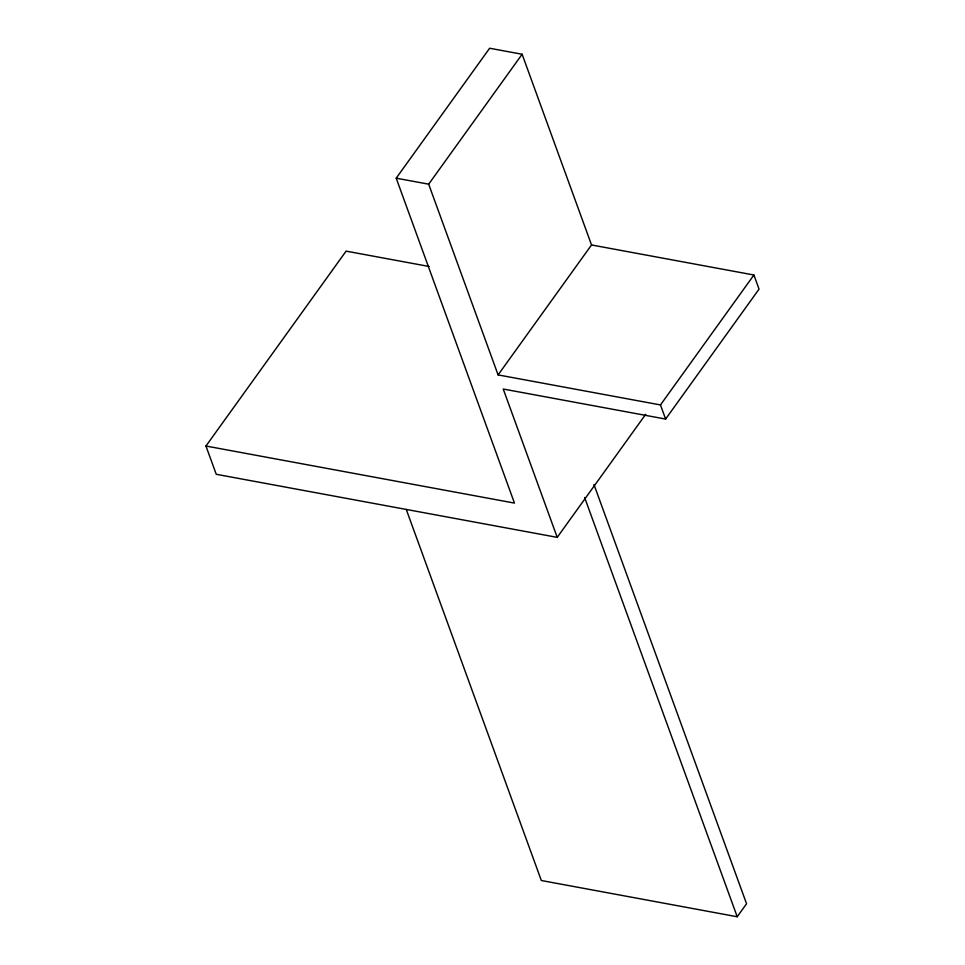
<?xml version="1.0" encoding="UTF-8"?>
<svg xmlns="http://www.w3.org/2000/svg" width="965" height="965" viewBox="0 0 965 965"><rect width="100%" height="100%" fill="white"/><g stroke="black" fill="none" stroke-linecap="round" stroke-linejoin="round"><path stroke-width="1.45" d="M205.955 446.023L514.466 503.091L396.205 178.175L489.641 48.25L522.125 54.257L591.533 244.965L498.097 374.903L660.47 404.938L665.609 419.063L503.235 389.028L557.227 537.36L216.232 474.285L205.955 446.023L346.109 251.129L429.135 266.485M498.097 374.903L428.677 184.182L522.125 54.257M557.227 537.36L645.694 414.323M660.47 404.938L753.906 275.001L591.533 244.965M665.609 419.063L759.045 289.126L753.906 275.001M406.253 509.411L541.329 880.514L737.212 916.75L746.56 903.759L593.957 484.502M396.205 178.175L428.677 184.182M584.621 497.494L737.212 916.75"/></g></svg>
